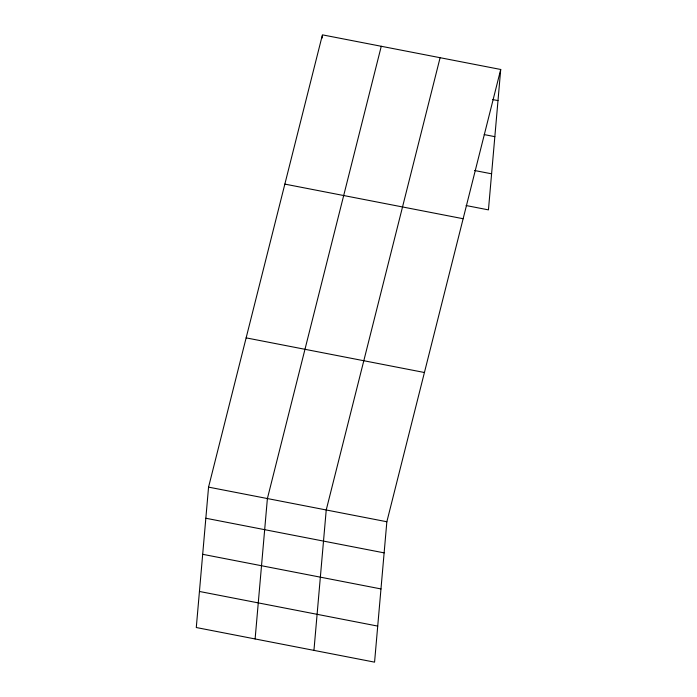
<?xml version="1.0" encoding="UTF-8"?>
<svg xmlns="http://www.w3.org/2000/svg" width="697" height="697" viewBox="0 0 697 697"><rect width="100%" height="100%" fill="white"/><g stroke="black" fill="none" stroke-linecap="round" stroke-linejoin="round"><path stroke-width="1.05" d="M208.56 487.125L196.284 627.527L374.568 662.15L386.852 521.748L500.716 69.473L322.432 34.85L208.56 487.125L386.852 521.748M255.111 638.949L267.395 498.555L381.268 46.272M322.153 38.074L322.336 35.922M313.946 650.379L326.231 509.977L440.103 57.703M500.716 69.473L488.44 209.875L466.101 205.537M492.683 99.566L497.998 100.595M484.206 134.591L494.844 136.656M474.579 170.512L491.594 173.814M284.855 184.104L463.139 218.727M246.137 337.871L424.429 372.503M205.842 518.246L384.125 552.869M202.688 554.307L380.971 588.93M199.438 591.465L377.722 626.089"/></g></svg>
